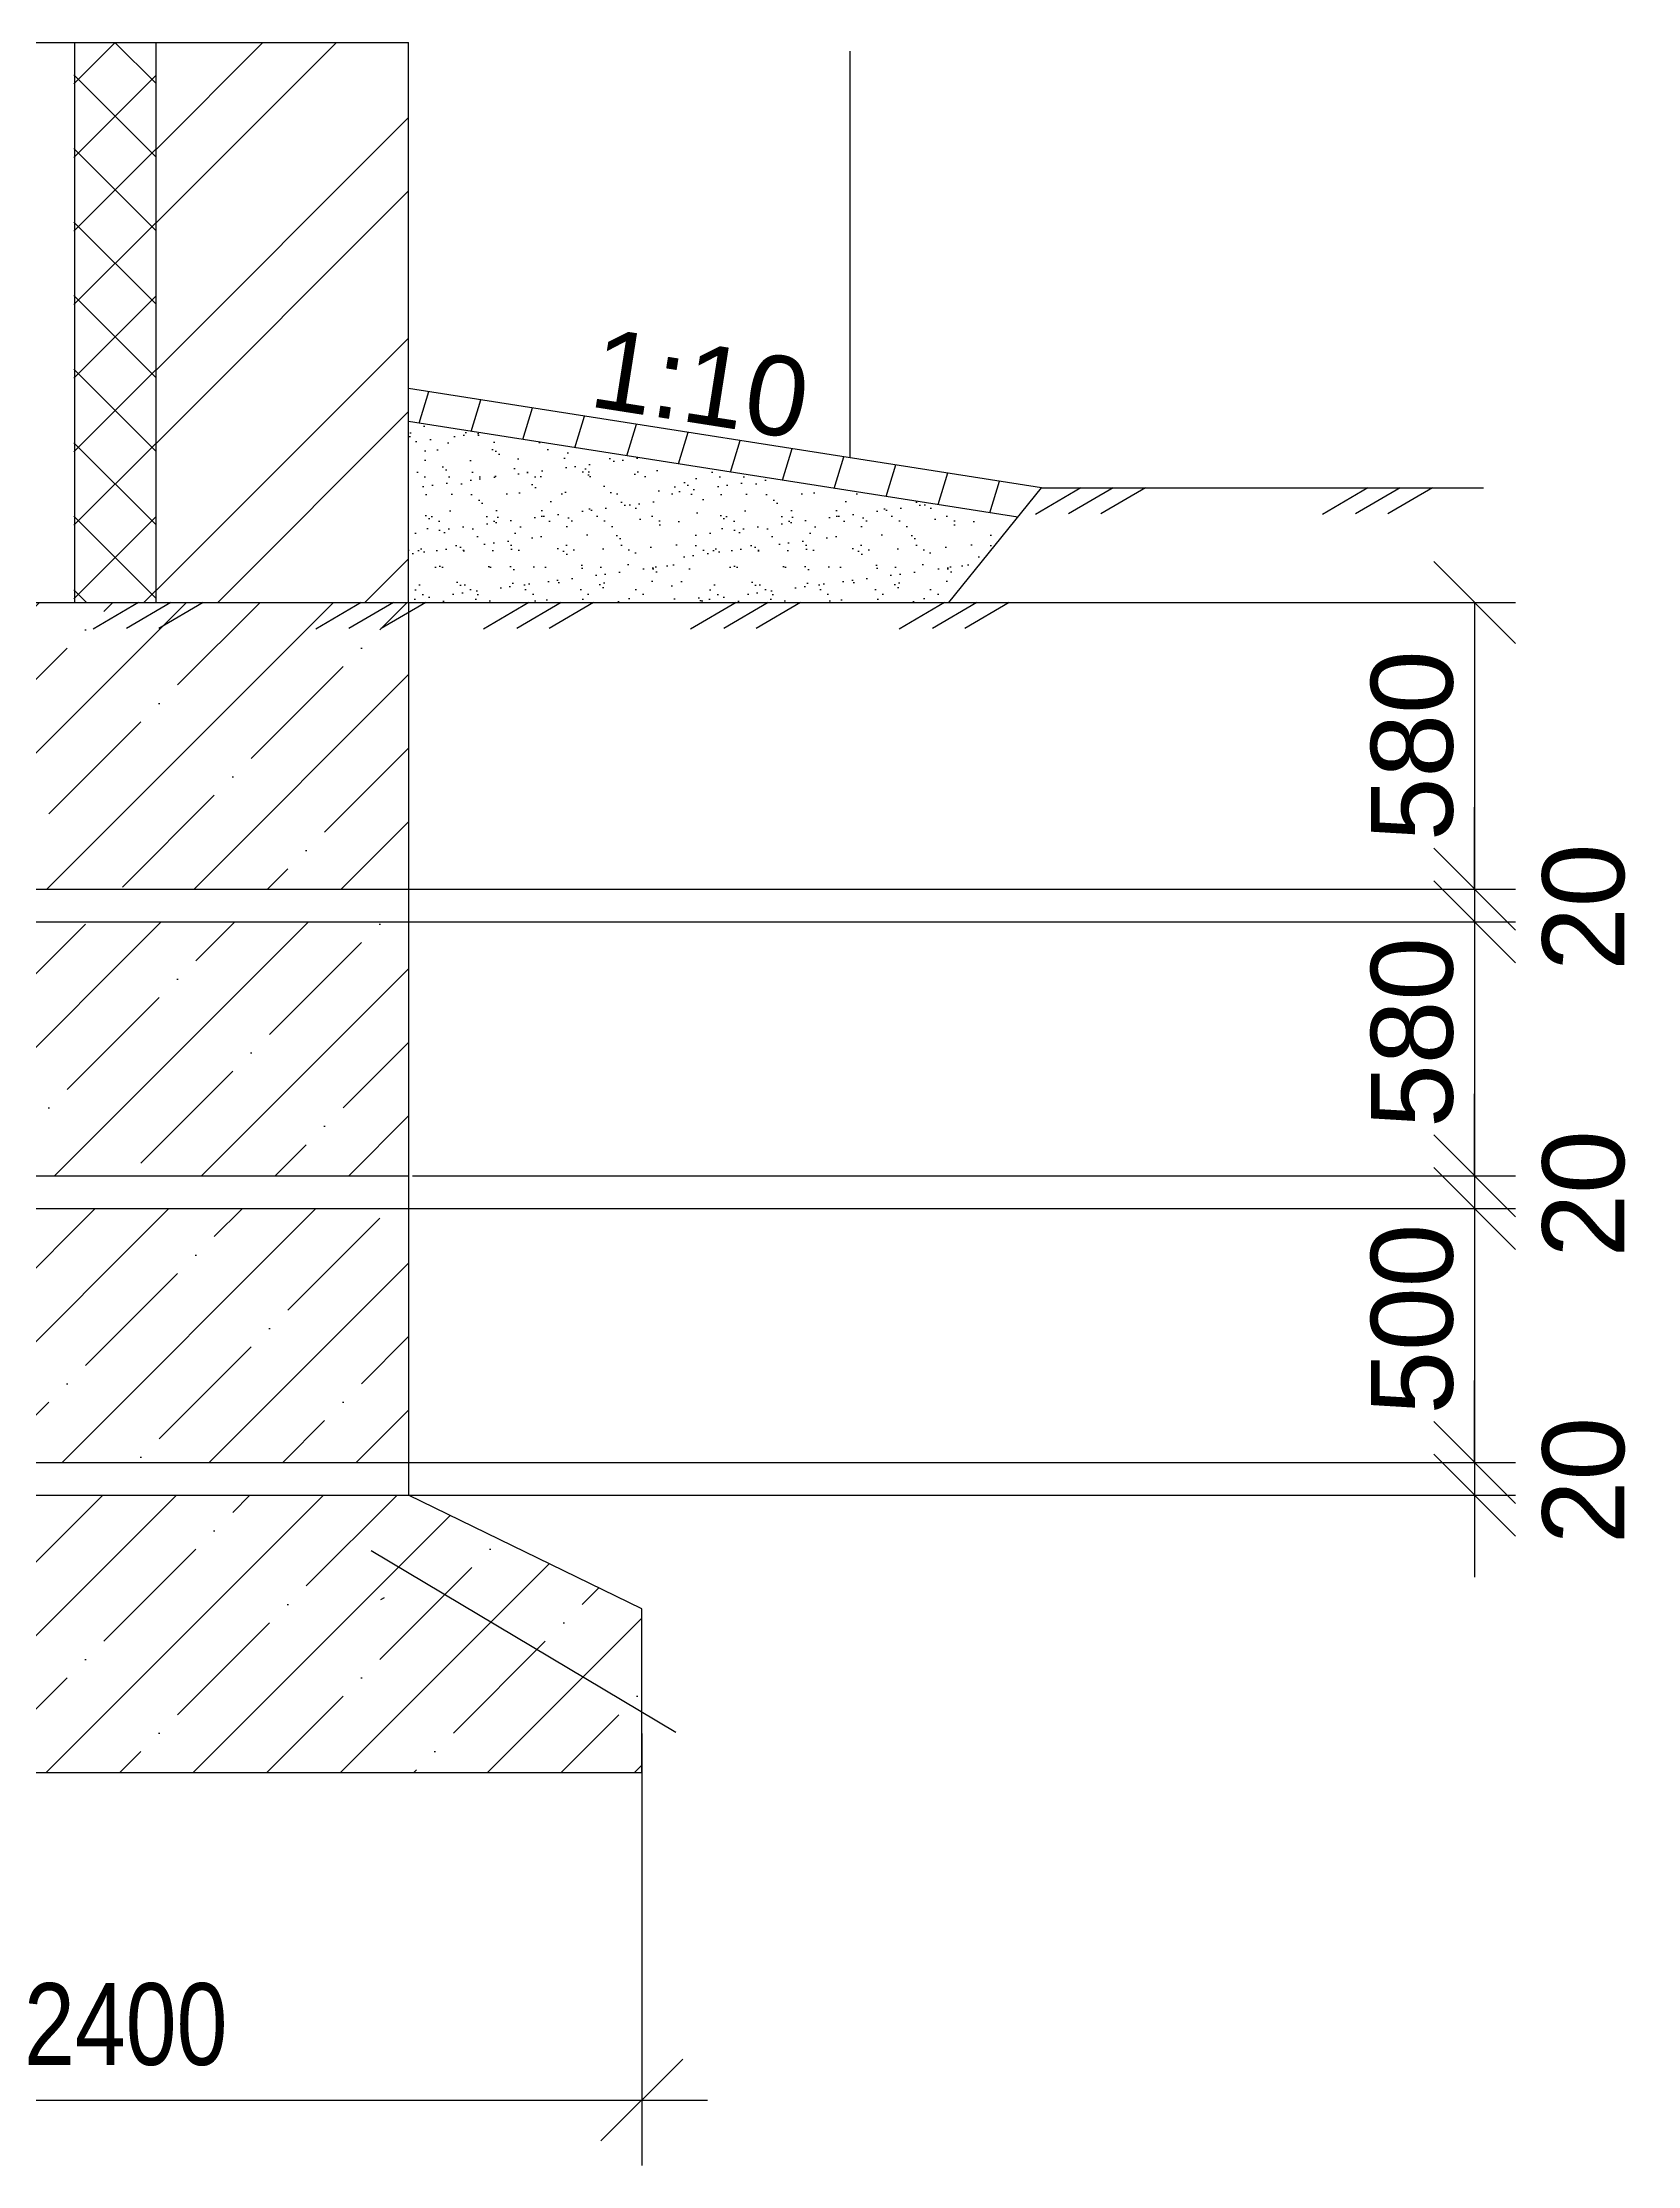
# Model space of a CAD drawing. Header units: millimetres. Extents: x -229914 to 856942, y -268655 to 87212.
# Drawn here: x 404413 to 409284, y -149037 to -142554 of the extents above; entities that cross this region are included whole.
import ezdxf

# ---------------------------------------------------------------- set-up
doc = ezdxf.new("R2010")
doc.units = ezdxf.units.MM
doc.styles.add('_ТЕКСТОВЫЙ', font='arial.ttf', dxfattribs={"width": 0.8})
doc.styles.get("Standard").update_dxf_attribs({"font": 'arial.ttf'})
doc.styles.add('Аннотативный', font='arial.ttf')
doc.dimstyles.new('_GOST(Annotative)', dxfattribs={"dimscale": 100, "dimtxt": 2.5, "dimasz": 2.5, "dimexe": 2, "dimexo": 2, "dimgap": 0.8, "dimtad": 1, "dimtxsty": '_ТЕКСТОВЫЙ', "dimblk": 'OBLIQUE', "dimcen": 2.5, "dimdle": 2, "dimaunit": 1, "dimadec": 0, "dimazin": 0, "dimtfac": 1, "dimtmove": 1, "dimatfit": 3, "dimldrblk": 'DOT', "dimfxl": 1, "dimarcsym": 2})
doc.dimstyles.new('Копия Аннотативный', dxfattribs={"dimscale": 0, "dimtxt": 2.5, "dimasz": 2.5, "dimexe": 1.25, "dimexo": 0.625, "dimtad": 1, "dimtxsty": 'Аннотативный', "dimblk": 'OBLIQUE', "dimcen": 2.5, "dimadec": 0, "dimazin": 0, "dimtfac": 1, "dimtmove": 0, "dimatfit": 3, "dimldrblk": 'OBLIQUE', "dimfxl": 1, "dimarcsym": 0})

# ---------------------------------------------------------------- blocks, each defined once
blk = doc.blocks.new('_Oblique')
at = {"color": 0, "linetype": 'ByBlock', "lineweight": -2}
blk.add_line((-0.5, -0.5), (0.5, 0.5), dxfattribs=at)
blk = doc.blocks.new('*D1044')
at = {"color": 0, "lineweight": -2, "transparency": 16777216}
for p, q in [((405645.5, -144264), (408911.2, -144264)), ((408786.2, -144264), (408786.2, -145139.4)), ((405645.5, -145139.4), (408911.2, -145139.4))]:
    blk.add_line(p, q, dxfattribs=at)
at = {"layer": 'Defpoints', "color": 0, "transparency": 16777216}
for p in [(405583, -144264), (405583, -145139.4), (408786.2, -145139.4)]:
    blk.add_point(p, dxfattribs=at)
at = {"color": 0, "lineweight": -2, "transparency": 16777216, "xscale": 250, "yscale": 250, "zscale": 250}
for p, rotation in [((408786.2, -144264), 90), ((408786.2, -145139.4), 270)]:
    blk.add_blockref('_Oblique', p, dxfattribs=dict(at, rotation=rotation))
at = {"color": 0, "lineweight": 25, "transparency": 16777216, "insert": (408596.1, -144701.7), "char_height": 250, "attachment_point": 5, "rotation": 90, "style": 'Аннотативный'}
blk.add_mtext('580', dxfattribs=at)
blk = doc.blocks.new('*D1045')
at = {"color": 0, "lineweight": -2, "transparency": 16777216}
for p, q in [((408786.2, -145139.4), (408786.2, -144889.4)), ((405613.5, -145139.4), (408911.2, -145139.4)), ((408786.2, -145139.4), (408786.2, -145239.4)), ((405477.9, -145239.4), (408911.2, -145239.4)), ((408786.2, -145239.4), (408786.2, -145489.4))]:
    blk.add_line(p, q, dxfattribs=at)
at = {"layer": 'Defpoints', "color": 0, "transparency": 16777216}
for p in [(405551, -145139.4), (405415.4, -145239.4), (408786.2, -145239.4)]:
    blk.add_point(p, dxfattribs=at)
at = {"color": 0, "lineweight": -2, "transparency": 16777216, "xscale": 250, "yscale": 250, "zscale": 250}
for p, rotation in [((408786.2, -145139.4), 270), ((408786.2, -145239.4), 90)]:
    blk.add_blockref('_Oblique', p, dxfattribs=dict(at, rotation=rotation))
at = {"color": 0, "lineweight": 25, "transparency": 16777216, "insert": (409119.6, -145194.6), "char_height": 250, "attachment_point": 5, "rotation": 90, "style": 'Аннотативный'}
blk.add_mtext('20', dxfattribs=at)
blk = doc.blocks.new('*D1046')
at = {"color": 0, "lineweight": -2, "transparency": 16777216}
for p, q in [((405487.3, -145139.4), (408911.2, -145139.4)), ((408786.2, -145139.4), (408786.2, -146014.8)), ((405542.7, -146014.8), (408911.2, -146014.8))]:
    blk.add_line(p, q, dxfattribs=at)
at = {"layer": 'Defpoints', "color": 0, "transparency": 16777216}
for p in [(405424.8, -145139.4), (405480.2, -146014.8), (408786.2, -146014.8)]:
    blk.add_point(p, dxfattribs=at)
at = {"color": 0, "lineweight": -2, "transparency": 16777216, "xscale": 250, "yscale": 250, "zscale": 250}
for p, rotation in [((408786.2, -145139.4), 90), ((408786.2, -146014.8), 270)]:
    blk.add_blockref('_Oblique', p, dxfattribs=dict(at, rotation=rotation))
at = {"color": 0, "lineweight": 25, "transparency": 16777216, "insert": (408596.1, -145577.1), "char_height": 250, "attachment_point": 5, "rotation": 90, "style": 'Аннотативный'}
blk.add_mtext('580', dxfattribs=at)
blk = doc.blocks.new('*D1047')
at = {"color": 0, "lineweight": -2, "transparency": 16777216}
for p, q in [((408786.2, -146014.8), (408786.2, -145764.8)), ((405613.5, -146014.8), (408911.2, -146014.8)), ((408786.2, -146014.8), (408786.2, -146114.8)), ((405506.3, -146114.8), (408911.2, -146114.8)), ((408786.2, -146114.8), (408786.2, -146364.8))]:
    blk.add_line(p, q, dxfattribs=at)
at = {"layer": 'Defpoints', "color": 0, "transparency": 16777216}
for p in [(405551, -146014.8), (405443.8, -146114.8), (408786.2, -146114.8)]:
    blk.add_point(p, dxfattribs=at)
at = {"color": 0, "lineweight": -2, "transparency": 16777216, "xscale": 250, "yscale": 250, "zscale": 250}
for p, rotation in [((408786.2, -146014.8), 270), ((408786.2, -146114.8), 90)]:
    blk.add_blockref('_Oblique', p, dxfattribs=dict(at, rotation=rotation))
at = {"color": 0, "lineweight": 25, "transparency": 16777216, "insert": (409119.6, -146070), "char_height": 250, "attachment_point": 5, "rotation": 90, "style": 'Аннотативный'}
blk.add_mtext('20', dxfattribs=at)
blk = doc.blocks.new('*D1048')
at = {"color": 0, "lineweight": -2, "transparency": 16777216}
for p, q in [((405542.7, -146014.8), (408911.2, -146014.8)), ((408786.2, -146014.8), (408786.2, -146890.2)), ((405478.9, -146890.2), (408911.2, -146890.2))]:
    blk.add_line(p, q, dxfattribs=at)
at = {"layer": 'Defpoints', "color": 0, "transparency": 16777216}
for p in [(405480.2, -146014.8), (405416.4, -146890.2), (408786.2, -146890.2)]:
    blk.add_point(p, dxfattribs=at)
at = {"color": 0, "lineweight": -2, "transparency": 16777216, "xscale": 250, "yscale": 250, "zscale": 250}
for p, rotation in [((408786.2, -146014.8), 90), ((408786.2, -146890.2), 270)]:
    blk.add_blockref('_Oblique', p, dxfattribs=dict(at, rotation=rotation))
at = {"color": 0, "lineweight": 25, "transparency": 16777216, "insert": (408596.1, -146452.5), "char_height": 250, "attachment_point": 5, "rotation": 90, "style": 'Аннотативный'}
blk.add_mtext('500', dxfattribs=at)
blk = doc.blocks.new('*D1049')
at = {"color": 0, "lineweight": -2, "transparency": 16777216}
for p, q in [((408786.2, -146890.2), (408786.2, -146640.2)), ((405613.5, -146890.2), (408911.2, -146890.2)), ((408786.2, -146890.2), (408786.2, -146990.2)), ((405482.4, -146990.2), (408911.2, -146990.2)), ((408786.2, -146990.2), (408786.2, -147240.2))]:
    blk.add_line(p, q, dxfattribs=at)
at = {"layer": 'Defpoints', "color": 0, "transparency": 16777216}
for p in [(405551, -146890.2), (405419.9, -146990.2), (408786.2, -146990.2)]:
    blk.add_point(p, dxfattribs=at)
at = {"color": 0, "lineweight": -2, "transparency": 16777216, "xscale": 250, "yscale": 250, "zscale": 250}
for p, rotation in [((408786.2, -146890.2), 270), ((408786.2, -146990.2), 90)]:
    blk.add_blockref('_Oblique', p, dxfattribs=dict(at, rotation=rotation))
at = {"color": 0, "lineweight": 25, "transparency": 16777216, "insert": (409119.6, -146945.4), "char_height": 250, "attachment_point": 5, "rotation": 90, "style": 'Аннотативный'}
blk.add_mtext('20', dxfattribs=at)
blk = doc.blocks.new('*D1050')
at = {"color": 0, "lineweight": -2, "transparency": 16777216}
for p, q in [((406243.1, -147717.5), (406243.1, -149037.1)), ((402021.4, -147787), (402021.4, -149037.1)), ((401821.4, -148837.1), (406443.1, -148837.1))]:
    blk.add_line(p, q, dxfattribs=at)
at = {"layer": 'Defpoints', "color": 0, "transparency": 16777216}
for p in [(406243.1, -147517.5), (402021.4, -147587), (406243.1, -148837.1)]:
    blk.add_point(p, dxfattribs=at)
at = {"color": 0, "lineweight": -2, "transparency": 16777216, "xscale": 250, "yscale": 250, "zscale": 250, "rotation": 180}
blk.add_blockref('_Oblique', (402021.4, -148837.1), dxfattribs=at)
at = {"color": 0, "lineweight": -2, "transparency": 16777216, "xscale": 250, "yscale": 250, "zscale": 250}
blk.add_blockref('_Oblique', (406243.1, -148837.1), dxfattribs=at)
at = {"color": 0, "transparency": 16777216, "insert": (404666.9, -148606.9), "char_height": 250, "attachment_point": 5, "style": '_ТЕКСТОВЫЙ'}
blk.add_mtext('2400', dxfattribs=at)
blk = doc.blocks.new('_Dot')
at = {"color": 0, "linetype": 'ByBlock', "lineweight": -2}
blk.add_line((-0.5, 0), (-1, 0), dxfattribs=at)
at = {"color": 0, "linetype": 'ByBlock', "lineweight": 25, "const_width": 0.5}
blk.add_lwpolyline([(-0.25, 0, 1), (0.25, 0, 1)], format="xyb", close=True, dxfattribs=at)

msp = doc.modelspace()

# ---------------------------------------------------------------- hatches: boundary and pattern name
at = {"lineweight": 25}
h = msp.add_hatch(dxfattribs=at)
h.set_pattern_fill('ANSI37', color=256, scale=50.022017)
h.set_pattern_definition([(45, (266502.13, -159624.86), (-112.30263, 112.30263), []), (135, (266502.13, -159624.86), (-112.30263, -112.30263), [])])
h.paths.add_polyline_path([(404508.30951, -144264.02009), (404758.41968, -144264.02009), (404758.41968, -142554.12532), (404508.30951, -142554.12532)])
h = msp.add_hatch()
h.set_pattern_fill('ANSI32', color=256, scale=50.022)
h.set_pattern_definition([(45, (-55716.1, 15206.7), (-336.9078, 336.9078), []), (45, (-55491.5, 15206.7), (-336.9078, 336.9078), [])])
h.paths.add_polyline_path([(404758.41968, -144264.02009), (405530.77779, -144264.02009), (405530.77779, -142554.12532), (404758.41968, -142554.12532)])
h = msp.add_hatch(dxfattribs=at)
h.set_pattern_fill('ANSI31', color=256, scale=50.022034, angle=28.086821063)
h.set_pattern_definition([(73.0868, (407000.04, -155914.95), (-151.9505, 46.2043), [])])
h.paths.add_polyline_path([(405530.77779, -143610.58899), (405530.77779, -143711.85502), (407391.01208, -144003.48876), (407463.73242, -143913.62329)])
h = msp.add_hatch(dxfattribs=at)
h.set_pattern_fill('GEOSP', color=256, scale=1968.104172, style=0, pattern_type=2)
h.set_pattern_definition([(0, (389432.7, -154856.3), (0, 900.397), [0, -900.397]), (0, (389385.7, -154813.25), (0, 900.397), [0, -900.397]), (0, (389375.8, -154804.1), (0, 900.397), [0, -900.397]), (0, (389322, -154754.9), (0, 900.397), [0, -900.397]), (0, (389275, -154711.8), (0, 900.397), [0, -900.397]), (0, (389265.05, -154702.7), (0, 900.397), [0, -900.397]), (0, (389648.9, -154858.2), (0, 900.397), [0, -900.397]), (0, (389595.1, -154808.9), (0, 900.397), [0, -900.397]), (0, (389548.1, -154765.8), (0, 900.397), [0, -900.397]), (0, (389538.2, -154756.7), (0, 900.397), [0, -900.397]), (0, (389484.4, -154707.4), (0, 900.397), [0, -900.397]), (0, (389437.4, -154664.4), (0, 900.397), [0, -900.397]), (0, (389427.5, -154655.25), (0, 900.397), [0, -900.397]), (0, (389373.7, -154606), (0, 900.397), [0, -900.397]), (0, (389326.7, -154562.9), (0, 900.397), [0, -900.397]), (0, (389316.7, -154553.8), (0, 900.397), [0, -900.397]), (0, (389263, -154504.5), (0, 900.397), [0, -900.397]), (0, (389868.3, -154862.95), (0, 900.397), [0, -900.397]), (0, (389821.3, -154819.9), (0, 900.397), [0, -900.397]), (0, (389811.3, -154810.8), (0, 900.397), [0, -900.397]), (0, (389757.5, -154761.5), (0, 900.397), [0, -900.397]), (0, (389710.5, -154718.4), (0, 900.397), [0, -900.397]), (0, (389700.6, -154709.3), (0, 900.397), [0, -900.397]), (0, (389646.8, -154660), (0, 900.397), [0, -900.397]), (0, (389599.8, -154617), (0, 900.397), [0, -900.397]), (0, (389589.9, -154607.8), (0, 900.397), [0, -900.397]), (0, (389536.1, -154558.6), (0, 900.397), [0, -900.397]), (0, (389489.1, -154515.5), (0, 900.397), [0, -900.397]), (0, (389479.1, -154506.4), (0, 900.397), [0, -900.397]), (0, (389425.4, -154457.1), (0, 900.397), [0, -900.397]), (0, (389378.4, -154414), (0, 900.397), [0, -900.397]), (0, (389368.4, -154404.9), (0, 900.397), [0, -900.397]), (0, (389314.6, -154355.6), (0, 900.397), [0, -900.397]), (0, (389267.6, -154312.6), (0, 900.397), [0, -900.397]), (0, (389257.7, -154303.4), (0, 900.397), [0, -900.397]), (0, (390126.6, -154118.6), (0, 900.397), [0, -900.397]), (0, (390079.6, -154075.5), (0, 900.397), [0, -900.397]), (0, (390069.7, -154066.4), (0, 900.397), [0, -900.397]), (0, (390015.9, -154017.1), (0, 900.397), [0, -900.397]), (0, (389968.9, -153974), (0, 900.397), [0, -900.397]), (0, (389958.95, -153964.9), (0, 900.397), [0, -900.397]), (0, (390138.7, -154325.8), (0, 900.397), [0, -900.397]), (0, (390128.7, -154316.7), (0, 900.397), [0, -900.397]), (0, (390075, -154267.4), (0, 900.397), [0, -900.397]), (0, (390028, -154224.4), (0, 900.397), [0, -900.397]), (0, (390018, -154215.2), (0, 900.397), [0, -900.397]), (0, (389964.2, -154166), (0, 900.397), [0, -900.397]), (0, (389917.2, -154122.9), (0, 900.397), [0, -900.397]), (0, (389907.3, -154113.8), (0, 900.397), [0, -900.397]), (0, (389853.5, -154064.5), (0, 900.397), [0, -900.397]), (0, (389806.5, -154021.4), (0, 900.397), [0, -900.397]), (0, (389796.55, -154012.3), (0, 900.397), [0, -900.397]), (0, (390134, -154517.8), (0, 900.397), [0, -900.397]), (0, (390087, -154474.7), (0, 900.397), [0, -900.397]), (0, (390077.1, -154465.6), (0, 900.397), [0, -900.397]), (0, (390023.3, -154416.3), (0, 900.397), [0, -900.397]), (0, (389976.3, -154373.25), (0, 900.397), [0, -900.397]), (0, (389966.3, -154364.1), (0, 900.397), [0, -900.397]), (0, (389912.6, -154314.85), (0, 900.397), [0, -900.397]), (0, (389865.6, -154271.8), (0, 900.397), [0, -900.397]), (0, (389855.6, -154262.7), (0, 900.397), [0, -900.397]), (0, (389801.8, -154213.4), (0, 900.397), [0, -900.397]), (0, (389754.8, -154170.3), (0, 900.397), [0, -900.397]), (0, (389744.9, -154161.2), (0, 900.397), [0, -900.397]), (0, (389691.1, -154111.9), (0, 900.397), [0, -900.397]), (0, (389644.1, -154068.85), (0, 900.397), [0, -900.397]), (0, (389634.15, -154059.7), (0, 900.397), [0, -900.397]), (0, (389580.4, -154010.5), (0, 900.397), [0, -900.397]), (0, (389533.4, -153967.4), (0, 900.397), [0, -900.397]), (0, (390136.1, -154715.9), (0, 900.397), [0, -900.397]), (0, (390082.35, -154666.7), (0, 900.397), [0, -900.397]), (0, (390035.35, -154623.6), (0, 900.397), [0, -900.397]), (0, (390025.4, -154614.5), (0, 900.397), [0, -900.397]), (0, (389971.6, -154565.2), (0, 900.397), [0, -900.397]), (0, (389924.6, -154522.1), (0, 900.397), [0, -900.397]), (0, (389914.7, -154513), (0, 900.397), [0, -900.397]), (0, (389860.9, -154463.7), (0, 900.397), [0, -900.397]), (0, (389813.9, -154420.7), (0, 900.397), [0, -900.397]), (0, (389803.9, -154411.5), (0, 900.397), [0, -900.397]), (0, (389750.2, -154362.3), (0, 900.397), [0, -900.397]), (0, (389703.2, -154319.2), (0, 900.397), [0, -900.397]), (0, (389693.2, -154310.1), (0, 900.397), [0, -900.397]), (0, (389639.4, -154260.8), (0, 900.397), [0, -900.397]), (0, (389592.4, -154217.7), (0, 900.397), [0, -900.397]), (0, (389582.5, -154208.6), (0, 900.397), [0, -900.397]), (0, (389528.7, -154159.3), (0, 900.397), [0, -900.397]), (0, (389481.7, -154116.3), (0, 900.397), [0, -900.397]), (0, (389471.75, -154107.1), (0, 900.397), [0, -900.397]), (0, (389418, -154057.9), (0, 900.397), [0, -900.397]), (0, (389371, -154014.8), (0, 900.397), [0, -900.397]), (0, (389361, -154005.7), (0, 900.397), [0, -900.397]), (0, (390030.7, -154815.5), (0, 900.397), [0, -900.397]), (0, (389983.7, -154772.5), (0, 900.397), [0, -900.397]), (0, (389973.7, -154763.35), (0, 900.397), [0, -900.397]), (0, (389919.95, -154714.1), (0, 900.397), [0, -900.397]), (0, (389872.95, -154671), (0, 900.397), [0, -900.397]), (0, (389863, -154661.9), (0, 900.397), [0, -900.397]), (0, (389809.2, -154612.6), (0, 900.397), [0, -900.397]), (0, (389762.2, -154569.5), (0, 900.397), [0, -900.397]), (0, (389752.3, -154560.4), (0, 900.397), [0, -900.397]), (0, (389698.5, -154511.15), (0, 900.397), [0, -900.397]), (0, (389651.5, -154468.1), (0, 900.397), [0, -900.397]), (0, (389641.5, -154458.95), (0, 900.397), [0, -900.397]), (0, (389587.8, -154409.7), (0, 900.397), [0, -900.397]), (0, (389540.8, -154366.6), (0, 900.397), [0, -900.397]), (0, (389530.8, -154357.5), (0, 900.397), [0, -900.397]), (0, (389477, -154308.2), (0, 900.397), [0, -900.397]), (0, (389430, -154265.15), (0, 900.397), [0, -900.397]), (0, (389420.1, -154256), (0, 900.397), [0, -900.397]), (0, (389366.3, -154206.75), (0, 900.397), [0, -900.397]), (0, (389319.3, -154163.7), (0, 900.397), [0, -900.397]), (0, (389309.3, -154154.6), (0, 900.397), [0, -900.397]), (0, (389255.6, -154105.3), (0, 900.397), [0, -900.397]), (0, (389248.3, -154821.9), (0, 900.397), [0, -900.397]), (0, (389416.5, -154821.55), (0, 900.397), [0, -900.397]), (0, (389393.8, -154807), (0, 900.397), [0, -900.397]), (0, (389286.7, -154738.8), (0, 900.397), [0, -900.397]), (0, (389584.8, -154821.25), (0, 900.397), [0, -900.397]), (0, (389562, -154806.7), (0, 900.397), [0, -900.397]), (0, (389454.9, -154738.5), (0, 900.397), [0, -900.397]), (0, (389372.9, -154686.3), (0, 900.397), [0, -900.397]), (0, (389350.1, -154671.8), (0, 900.397), [0, -900.397]), (0, (389243.05, -154603.5), (0, 900.397), [0, -900.397]), (0, (389753, -154820.9), (0, 900.397), [0, -900.397]), (0, (389730.2, -154806.4), (0, 900.397), [0, -900.397]), (0, (389623.2, -154738.2), (0, 900.397), [0, -900.397]), (0, (389541.1, -154686), (0, 900.397), [0, -900.397]), (0, (389518.4, -154671.45), (0, 900.397), [0, -900.397]), (0, (389411.3, -154603.2), (0, 900.397), [0, -900.397]), (0, (389329.3, -154551), (0, 900.397), [0, -900.397]), (0, (389306.5, -154536.5), (0, 900.397), [0, -900.397]), (0, (389921.25, -154820.6), (0, 900.397), [0, -900.397]), (0, (389898.5, -154806.1), (0, 900.397), [0, -900.397]), (0, (389791.4, -154737.9), (0, 900.397), [0, -900.397]), (0, (389709.4, -154685.7), (0, 900.397), [0, -900.397]), (0, (389686.6, -154671.15), (0, 900.397), [0, -900.397]), (0, (389579.5, -154602.9), (0, 900.397), [0, -900.397]), (0, (389497.5, -154550.7), (0, 900.397), [0, -900.397]), (0, (389474.7, -154536.2), (0, 900.397), [0, -900.397]), (0, (389367.7, -154468), (0, 900.397), [0, -900.397]), (0, (389285.6, -154415.7), (0, 900.397), [0, -900.397]), (0, (389262.9, -154401.2), (0, 900.397), [0, -900.397]), (0, (390089.5, -154820.3), (0, 900.397), [0, -900.397]), (0, (390066.7, -154805.8), (0, 900.397), [0, -900.397]), (0, (389959.6, -154737.6), (0, 900.397), [0, -900.397]), (0, (389877.6, -154685.35), (0, 900.397), [0, -900.397]), (0, (389854.8, -154670.8), (0, 900.397), [0, -900.397]), (0, (389747.8, -154602.6), (0, 900.397), [0, -900.397]), (0, (389665.75, -154550.4), (0, 900.397), [0, -900.397]), (0, (389643, -154535.9), (0, 900.397), [0, -900.397]), (0, (389535.9, -154467.65), (0, 900.397), [0, -900.397]), (0, (389453.9, -154415.4), (0, 900.397), [0, -900.397]), (0, (389431.1, -154400.9), (0, 900.397), [0, -900.397]), (0, (389324, -154332.7), (0, 900.397), [0, -900.397]), (0, (390141.4, -153993.5), (0, 900.397), [0, -900.397]), (0, (390077.95, -154060.6), (0, 900.397), [0, -900.397]), (0, (389995.9, -154008.3), (0, 900.397), [0, -900.397]), (0, (389973.2, -153993.8), (0, 900.397), [0, -900.397]), (0, (390121.6, -154195.9), (0, 900.397), [0, -900.397]), (0, (390039.6, -154143.6), (0, 900.397), [0, -900.397]), (0, (390016.8, -154129.1), (0, 900.397), [0, -900.397]), (0, (389909.7, -154060.9), (0, 900.397), [0, -900.397]), (0, (389827.7, -154008.6), (0, 900.397), [0, -900.397]), (0, (389804.9, -153994.1), (0, 900.397), [0, -900.397]), (0, (390083.2, -154278.9), (0, 900.397), [0, -900.397]), (0, (390060.4, -154264.4), (0, 900.397), [0, -900.397]), (0, (389953.35, -154196.2), (0, 900.397), [0, -900.397]), (0, (389871.3, -154143.9), (0, 900.397), [0, -900.397]), (0, (389848.55, -154129.4), (0, 900.397), [0, -900.397]), (0, (389741.5, -154061.2), (0, 900.397), [0, -900.397]), (0, (389659.5, -154008.95), (0, 900.397), [0, -900.397]), (0, (389636.7, -153994.4), (0, 900.397), [0, -900.397]), (0, (390126.8, -154414.2), (0, 900.397), [0, -900.397]), (0, (390104.05, -154399.7), (0, 900.397), [0, -900.397]), (0, (389997, -154331.45), (0, 900.397), [0, -900.397]), (0, (389915, -154279.2), (0, 900.397), [0, -900.397]), (0, (389892.2, -154264.7), (0, 900.397), [0, -900.397]), (0, (389785.1, -154196.5), (0, 900.397), [0, -900.397]), (0, (389703.1, -154144.2), (0, 900.397), [0, -900.397]), (0, (389680.3, -154129.7), (0, 900.397), [0, -900.397]), (0, (389573.2, -154061.5), (0, 900.397), [0, -900.397]), (0, (389491.2, -154009.25), (0, 900.397), [0, -900.397]), (0, (389468.4, -153994.7), (0, 900.397), [0, -900.397]), (0, (390040.6, -154466.7), (0, 900.397), [0, -900.397]), (0, (389958.6, -154414.5), (0, 900.397), [0, -900.397]), (0, (389935.8, -154400), (0, 900.397), [0, -900.397]), (0, (389828.7, -154331.8), (0, 900.397), [0, -900.397]), (0, (389746.7, -154279.5), (0, 900.397), [0, -900.397]), (0, (389723.9, -154265), (0, 900.397), [0, -900.397]), (0, (389616.9, -154196.8), (0, 900.397), [0, -900.397]), (0, (389534.9, -154144.5), (0, 900.397), [0, -900.397]), (0, (389512.1, -154130), (0, 900.397), [0, -900.397]), (0, (389405, -154061.8), (0, 900.397), [0, -900.397]), (0, (389323, -154009.6), (0, 900.397), [0, -900.397]), (0, (389300.2, -153995.05), (0, 900.397), [0, -900.397]), (0, (390084.2, -154602), (0, 900.397), [0, -900.397]), (0, (390002.2, -154549.8), (0, 900.397), [0, -900.397]), (0, (389979.4, -154535.25), (0, 900.397), [0, -900.397]), (0, (389872.4, -154467), (0, 900.397), [0, -900.397]), (0, (389790.4, -154414.8), (0, 900.397), [0, -900.397]), (0, (389767.6, -154400.3), (0, 900.397), [0, -900.397]), (0, (389660.5, -154332.1), (0, 900.397), [0, -900.397]), (0, (389578.5, -154279.8), (0, 900.397), [0, -900.397]), (0, (389555.7, -154265.3), (0, 900.397), [0, -900.397]), (0, (389448.6, -154197.1), (0, 900.397), [0, -900.397]), (0, (389366.6, -154144.8), (0, 900.397), [0, -900.397]), (0, (389343.8, -154130.3), (0, 900.397), [0, -900.397]), (0, (390127.9, -154737.3), (0, 900.397), [0, -900.397]), (0, (390045.9, -154685.05), (0, 900.397), [0, -900.397]), (0, (390023.1, -154670.5), (0, 900.397), [0, -900.397]), (0, (389916, -154602.3), (0, 900.397), [0, -900.397]), (0, (389834, -154550.1), (0, 900.397), [0, -900.397]), (0, (389811.2, -154535.6), (0, 900.397), [0, -900.397]), (0, (389704.1, -154467.35), (0, 900.397), [0, -900.397]), (0, (389622.1, -154415.1), (0, 900.397), [0, -900.397]), (0, (389599.3, -154400.6), (0, 900.397), [0, -900.397]), (0, (389492.3, -154332.4), (0, 900.397), [0, -900.397]), (0, (389410.25, -154280.1), (0, 900.397), [0, -900.397]), (0, (389387.5, -154265.6), (0, 900.397), [0, -900.397]), (0, (389280.4, -154197.4), (0, 900.397), [0, -900.397]), (0, (390071.1, -154762.25), (0, 900.397), [0, -900.397]), (0, (390027.2, -154768), (0, 900.397), [0, -900.397]), (0, (389999.1, -154771.7), (0, 900.397), [0, -900.397]), (0, (389925.7, -154781.4), (0, 900.397), [0, -900.397]), (0, (389881.8, -154787.2), (0, 900.397), [0, -900.397]), (0, (389853.7, -154790.9), (0, 900.397), [0, -900.397]), (0, (389780.3, -154800.5), (0, 900.397), [0, -900.397]), (0, (389736.4, -154806.3), (0, 900.397), [0, -900.397]), (0, (389708.25, -154810), (0, 900.397), [0, -900.397]), (0, (389634.9, -154819.7), (0, 900.397), [0, -900.397]), (0, (389590.95, -154825.5), (0, 900.397), [0, -900.397]), (0, (389562.8, -154829.2), (0, 900.397), [0, -900.397]), (0, (389489.45, -154838.8), (0, 900.397), [0, -900.397]), (0, (389445.5, -154844.6), (0, 900.397), [0, -900.397]), (0, (389417.4, -154848.3), (0, 900.397), [0, -900.397]), (0, (389344, -154858), (0, 900.397), [0, -900.397]), (0, (389300.1, -154863.8), (0, 900.397), [0, -900.397]), (0, (390122.8, -154615.6), (0, 900.397), [0, -900.397]), (0, (390094.7, -154619.3), (0, 900.397), [0, -900.397]), (0, (390021.3, -154628.9), (0, 900.397), [0, -900.397]), (0, (389977.4, -154634.7), (0, 900.397), [0, -900.397]), (0, (389949.3, -154638.4), (0, 900.397), [0, -900.397]), (0, (389875.9, -154648.1), (0, 900.397), [0, -900.397]), (0, (389832, -154653.9), (0, 900.397), [0, -900.397]), (0, (389803.9, -154657.6), (0, 900.397), [0, -900.397]), (0, (389730.5, -154667.2), (0, 900.397), [0, -900.397]), (0, (389686.6, -154673), (0, 900.397), [0, -900.397]), (0, (389658.4, -154676.7), (0, 900.397), [0, -900.397]), (0, (389585.1, -154686.4), (0, 900.397), [0, -900.397]), (0, (389541.1, -154692.15), (0, 900.397), [0, -900.397]), (0, (389513, -154695.85), (0, 900.397), [0, -900.397]), (0, (389439.6, -154705.5), (0, 900.397), [0, -900.397]), (0, (389395.7, -154711.3), (0, 900.397), [0, -900.397]), (0, (389367.6, -154715), (0, 900.397), [0, -900.397]), (0, (389294.2, -154724.7), (0, 900.397), [0, -900.397]), (0, (389250.3, -154730.4), (0, 900.397), [0, -900.397]), (0, (389728.35, -153968.1), (0, 900.397), [0, -900.397]), (0, (389700.2, -153971.8), (0, 900.397), [0, -900.397]), (0, (389626.85, -153981.5), (0, 900.397), [0, -900.397]), (0, (389582.9, -153987.3), (0, 900.397), [0, -900.397]), (0, (389554.8, -153991), (0, 900.397), [0, -900.397]), (0, (389481.4, -154000.6), (0, 900.397), [0, -900.397]), (0, (389437.5, -154006.4), (0, 900.397), [0, -900.397]), (0, (389409.4, -154010.1), (0, 900.397), [0, -900.397]), (0, (389336, -154019.8), (0, 900.397), [0, -900.397]), (0, (389292.1, -154025.6), (0, 900.397), [0, -900.397]), (0, (389264, -154029.3), (0, 900.397), [0, -900.397]), (0, (390112.9, -154057.4), (0, 900.397), [0, -900.397]), (0, (390069, -154063.15), (0, 900.397), [0, -900.397]), (0, (390040.9, -154066.9), (0, 900.397), [0, -900.397]), (0, (389967.5, -154076.5), (0, 900.397), [0, -900.397]), (0, (389923.6, -154082.3), (0, 900.397), [0, -900.397]), (0, (389895.5, -154086), (0, 900.397), [0, -900.397]), (0, (389822.1, -154095.7), (0, 900.397), [0, -900.397]), (0, (389778.2, -154101.4), (0, 900.397), [0, -900.397]), (0, (389750, -154105.15), (0, 900.397), [0, -900.397]), (0, (389676.7, -154114.8), (0, 900.397), [0, -900.397]), (0, (389632.7, -154120.6), (0, 900.397), [0, -900.397]), (0, (389604.6, -154124.3), (0, 900.397), [0, -900.397]), (0, (389531.2, -154133.95), (0, 900.397), [0, -900.397]), (0, (389487.3, -154139.7), (0, 900.397), [0, -900.397]), (0, (389459.2, -154143.4), (0, 900.397), [0, -900.397]), (0, (389385.8, -154153.1), (0, 900.397), [0, -900.397]), (0, (389341.9, -154158.9), (0, 900.397), [0, -900.397]), (0, (389313.8, -154162.6), (0, 900.397), [0, -900.397]), (0, (390118.8, -154196.5), (0, 900.397), [0, -900.397]), (0, (390090.7, -154200.2), (0, 900.397), [0, -900.397]), (0, (390017.3, -154209.8), (0, 900.397), [0, -900.397]), (0, (389973.4, -154215.6), (0, 900.397), [0, -900.397]), (0, (389945.3, -154219.3), (0, 900.397), [0, -900.397]), (0, (389871.9, -154229), (0, 900.397), [0, -900.397]), (0, (389828, -154234.8), (0, 900.397), [0, -900.397]), (0, (389799.85, -154238.5), (0, 900.397), [0, -900.397]), (0, (389726.5, -154248.1), (0, 900.397), [0, -900.397]), (0, (389682.55, -154253.9), (0, 900.397), [0, -900.397]), (0, (389654.4, -154257.6), (0, 900.397), [0, -900.397]), (0, (389581.05, -154267.3), (0, 900.397), [0, -900.397]), (0, (389537.1, -154273.05), (0, 900.397), [0, -900.397]), (0, (389509, -154276.75), (0, 900.397), [0, -900.397]), (0, (389435.6, -154286.4), (0, 900.397), [0, -900.397]), (0, (389391.7, -154292.2), (0, 900.397), [0, -900.397]), (0, (389363.6, -154295.9), (0, 900.397), [0, -900.397]), (0, (389290.2, -154305.6), (0, 900.397), [0, -900.397]), (0, (389246.3, -154311.3), (0, 900.397), [0, -900.397]), (0, (390140.5, -154333.5), (0, 900.397), [0, -900.397]), (0, (390067.1, -154343.15), (0, 900.397), [0, -900.397]), (0, (390023.2, -154348.9), (0, 900.397), [0, -900.397]), (0, (389995.1, -154352.6), (0, 900.397), [0, -900.397]), (0, (389921.7, -154362.3), (0, 900.397), [0, -900.397]), (0, (389877.8, -154368.1), (0, 900.397), [0, -900.397]), (0, (389849.7, -154371.8), (0, 900.397), [0, -900.397]), (0, (389776.3, -154381.4), (0, 900.397), [0, -900.397]), (0, (389732.4, -154387.2), (0, 900.397), [0, -900.397]), (0, (389704.2, -154390.9), (0, 900.397), [0, -900.397]), (0, (389630.9, -154400.6), (0, 900.397), [0, -900.397]), (0, (389586.9, -154406.4), (0, 900.397), [0, -900.397]), (0, (389558.8, -154410.1), (0, 900.397), [0, -900.397]), (0, (389485.4, -154419.7), (0, 900.397), [0, -900.397]), (0, (389441.5, -154425.5), (0, 900.397), [0, -900.397]), (0, (389413.4, -154429.2), (0, 900.397), [0, -900.397]), (0, (389340, -154438.9), (0, 900.397), [0, -900.397]), (0, (389296.1, -154444.7), (0, 900.397), [0, -900.397]), (0, (389268, -154448.4), (0, 900.397), [0, -900.397]), (0, (390116.9, -154476.5), (0, 900.397), [0, -900.397]), (0, (390073, -154482.25), (0, 900.397), [0, -900.397]), (0, (390044.9, -154486), (0, 900.397), [0, -900.397]), (0, (389971.5, -154495.6), (0, 900.397), [0, -900.397]), (0, (389927.6, -154501.4), (0, 900.397), [0, -900.397]), (0, (389899.5, -154505.1), (0, 900.397), [0, -900.397]), (0, (389826.1, -154514.8), (0, 900.397), [0, -900.397]), (0, (389782.2, -154520.5), (0, 900.397), [0, -900.397]), (0, (389754.05, -154524.2), (0, 900.397), [0, -900.397]), (0, (389680.7, -154533.9), (0, 900.397), [0, -900.397]), (0, (389636.75, -154539.7), (0, 900.397), [0, -900.397]), (0, (389608.6, -154543.4), (0, 900.397), [0, -900.397]), (0, (389535.25, -154553.05), (0, 900.397), [0, -900.397]), (0, (389491.3, -154558.8), (0, 900.397), [0, -900.397]), (0, (389463.2, -154562.5), (0, 900.397), [0, -900.397]), (0, (389389.8, -154572.2), (0, 900.397), [0, -900.397]), (0, (389345.9, -154578), (0, 900.397), [0, -900.397]), (0, (389317.8, -154581.7), (0, 900.397), [0, -900.397]), (0, (389244.4, -154591.3), (0, 900.397), [0, -900.397]), (0, (390090.2, -154832.6), (0, 900.397), [0, -900.397]), (0, (390086.8, -154728.5), (0, 900.397), [0, -900.397]), (0, (390017.2, -154781.9), (0, 900.397), [0, -900.397]), (0, (389944.3, -154837.85), (0, 900.397), [0, -900.397]), (0, (390083.4, -154624.4), (0, 900.397), [0, -900.397]), (0, (390013.8, -154677.85), (0, 900.397), [0, -900.397]), (0, (389940.9, -154733.8), (0, 900.397), [0, -900.397]), (0, (389875.75, -154783.75), (0, 900.397), [0, -900.397]), (0, (389806.1, -154837.2), (0, 900.397), [0, -900.397]), (0, (390080, -154520.3), (0, 900.397), [0, -900.397]), (0, (390010.4, -154573.8), (0, 900.397), [0, -900.397]), (0, (389937.5, -154629.7), (0, 900.397), [0, -900.397]), (0, (389872.35, -154679.65), (0, 900.397), [0, -900.397]), (0, (389802.7, -154733.1), (0, 900.397), [0, -900.397]), (0, (389729.8, -154789), (0, 900.397), [0, -900.397]), (0, (389664.7, -154839), (0, 900.397), [0, -900.397]), (0, (390141.75, -154366.2), (0, 900.397), [0, -900.397]), (0, (390076.6, -154416.2), (0, 900.397), [0, -900.397]), (0, (390007, -154469.7), (0, 900.397), [0, -900.397]), (0, (389934.1, -154525.6), (0, 900.397), [0, -900.397]), (0, (389868.95, -154575.6), (0, 900.397), [0, -900.397]), (0, (389799.3, -154629), (0, 900.397), [0, -900.397]), (0, (389726.4, -154684.9), (0, 900.397), [0, -900.397]), (0, (389661.3, -154734.9), (0, 900.397), [0, -900.397]), (0, (389591.6, -154788.3), (0, 900.397), [0, -900.397]), (0, (389518.8, -154844.25), (0, 900.397), [0, -900.397]), (0, (390138.35, -154262.1), (0, 900.397), [0, -900.397]), (0, (390073.2, -154312.1), (0, 900.397), [0, -900.397]), (0, (390003.55, -154365.6), (0, 900.397), [0, -900.397]), (0, (389930.7, -154421.5), (0, 900.397), [0, -900.397]), (0, (389865.5, -154471.5), (0, 900.397), [0, -900.397]), (0, (389795.9, -154524.9), (0, 900.397), [0, -900.397]), (0, (389723, -154580.8), (0, 900.397), [0, -900.397]), (0, (389657.9, -154630.8), (0, 900.397), [0, -900.397]), (0, (389588.2, -154684.25), (0, 900.397), [0, -900.397]), (0, (389515.4, -154740.2), (0, 900.397), [0, -900.397]), (0, (389450.2, -154790.15), (0, 900.397), [0, -900.397]), (0, (389380.6, -154843.6), (0, 900.397), [0, -900.397]), (0, (389353.4, -154010.8), (0, 900.397), [0, -900.397]), (0, (389280.5, -154066.7), (0, 900.397), [0, -900.397]), (0, (389491.6, -154011.5), (0, 900.397), [0, -900.397]), (0, (389426.4, -154061.5), (0, 900.397), [0, -900.397]), (0, (389356.8, -154114.9), (0, 900.397), [0, -900.397]), (0, (389283.9, -154170.8), (0, 900.397), [0, -900.397]), (0, (389637.5, -154006.2), (0, 900.397), [0, -900.397]), (0, (389567.8, -154059.7), (0, 900.397), [0, -900.397]), (0, (389495, -154115.6), (0, 900.397), [0, -900.397]), (0, (389429.8, -154165.6), (0, 900.397), [0, -900.397]), (0, (389360.2, -154219), (0, 900.397), [0, -900.397]), (0, (389287.3, -154274.9), (0, 900.397), [0, -900.397]), (0, (389778.9, -154004.4), (0, 900.397), [0, -900.397]), (0, (389706, -154060.3), (0, 900.397), [0, -900.397]), (0, (389640.9, -154110.3), (0, 900.397), [0, -900.397]), (0, (389571.2, -154163.8), (0, 900.397), [0, -900.397]), (0, (389498.4, -154219.7), (0, 900.397), [0, -900.397]), (0, (389433.2, -154269.7), (0, 900.397), [0, -900.397]), (0, (389363.6, -154323.1), (0, 900.397), [0, -900.397]), (0, (389290.7, -154379), (0, 900.397), [0, -900.397]), (0, (389917.1, -154005.1), (0, 900.397), [0, -900.397]), (0, (389851.9, -154055.1), (0, 900.397), [0, -900.397]), (0, (389782.3, -154108.5), (0, 900.397), [0, -900.397]), (0, (389709.4, -154164.4), (0, 900.397), [0, -900.397]), (0, (389644.3, -154214.4), (0, 900.397), [0, -900.397]), (0, (389574.6, -154267.9), (0, 900.397), [0, -900.397]), (0, (389501.8, -154323.8), (0, 900.397), [0, -900.397]), (0, (389436.6, -154373.8), (0, 900.397), [0, -900.397]), (0, (389367, -154427.2), (0, 900.397), [0, -900.397]), (0, (389294.1, -154483.1), (0, 900.397), [0, -900.397]), (0, (390063, -153999.8), (0, 900.397), [0, -900.397]), (0, (389993.3, -154053.3), (0, 900.397), [0, -900.397]), (0, (389920.5, -154109.2), (0, 900.397), [0, -900.397]), (0, (389855.3, -154159.2), (0, 900.397), [0, -900.397]), (0, (389785.7, -154212.6), (0, 900.397), [0, -900.397]), (0, (389712.8, -154268.5), (0, 900.397), [0, -900.397]), (0, (389647.7, -154318.5), (0, 900.397), [0, -900.397]), (0, (389578, -154372), (0, 900.397), [0, -900.397]), (0, (389505.2, -154427.9), (0, 900.397), [0, -900.397]), (0, (389440, -154477.9), (0, 900.397), [0, -900.397]), (0, (389370.4, -154531.3), (0, 900.397), [0, -900.397]), (0, (389297.5, -154587.2), (0, 900.397), [0, -900.397]), (0, (390131.5, -154053.95), (0, 900.397), [0, -900.397]), (0, (390066.4, -154103.9), (0, 900.397), [0, -900.397]), (0, (389996.75, -154157.4), (0, 900.397), [0, -900.397]), (0, (389923.9, -154213.3), (0, 900.397), [0, -900.397]), (0, (389858.7, -154263.3), (0, 900.397), [0, -900.397]), (0, (389789.1, -154316.7), (0, 900.397), [0, -900.397]), (0, (389716.2, -154372.6), (0, 900.397), [0, -900.397]), (0, (389651.1, -154422.6), (0, 900.397), [0, -900.397]), (0, (389581.4, -154476.1), (0, 900.397), [0, -900.397]), (0, (389508.6, -154532), (0, 900.397), [0, -900.397]), (0, (389443.4, -154582), (0, 900.397), [0, -900.397]), (0, (389373.8, -154635.4), (0, 900.397), [0, -900.397]), (0, (389300.9, -154691.3), (0, 900.397), [0, -900.397]), (0, (390134.9, -154158), (0, 900.397), [0, -900.397]), (0, (390069.8, -154208), (0, 900.397), [0, -900.397]), (0, (390000.15, -154261.5), (0, 900.397), [0, -900.397]), (0, (389927.3, -154317.4), (0, 900.397), [0, -900.397]), (0, (389862.1, -154367.4), (0, 900.397), [0, -900.397]), (0, (389792.5, -154420.8), (0, 900.397), [0, -900.397]), (0, (389719.6, -154476.7), (0, 900.397), [0, -900.397]), (0, (389654.5, -154526.7), (0, 900.397), [0, -900.397]), (0, (389584.8, -154580.15), (0, 900.397), [0, -900.397]), (0, (389512, -154636.1), (0, 900.397), [0, -900.397]), (0, (389446.8, -154686.05), (0, 900.397), [0, -900.397]), (0, (389377.2, -154739.5), (0, 900.397), [0, -900.397]), (0, (389304.3, -154795.4), (0, 900.397), [0, -900.397])])
h.paths.add_polyline_path([(407391.01208, -144003.48876), (405530.15588, -143711.75752), (405530.77779, -144264.02009), (407180.18665, -144264.02009)])
h = msp.add_hatch(dxfattribs=at)
h.set_pattern_fill('ANSI35', color=256, scale=50.022034)
h.set_pattern_definition([(45, (405779.6, -155914.95), (-224.605, 224.605), []), (45, (406004.2, -155914.95), (-224.605, 224.605), [397.05, -79.41, 0, -79.41])])
h.paths.add_polyline_path([(402021.37116, -147336.90418), (402021.37116, -147837.12452), (406243.13148, -147837.12452), (406243.13148, -147336.90418), (405530.77779, -146990.22095), (402733.72485, -146990.22095)])
h.paths.add_polyline_path([(399956.47671, -146836.68384), (399956.47671, -147136.81604), (402432.50591, -147136.81604), (402733.72485, -146990.22095), (402733.72485, -146836.68384)])
h.paths.add_polyline_path([(405530.77779, -146890.17688), (405530.77779, -146114.83535), (402733.72485, -146114.83535), (402733.72485, -146890.17688)])
h.paths.add_polyline_path([(405530.77779, -146014.79128), (405530.77779, -145239.44975), (402733.72485, -145239.44975), (402733.72485, -146014.79128)])
h.paths.add_polyline_path([(405530.77779, -145139.40569), (405530.77779, -144264.02009), (402733.72485, -144264.02009), (402733.72485, -145139.40569)])

# ---------------------------------------------------------------- linework, layer by layer
for p, q in [((404510.33952, -142554.12532), (404510.33952, -144264.02009)), ((404758.41968, -142554.12532), (404758.41968, -144264.02009)), ((404758.41968, -142554.12532), (405530.77779, -142554.12532))]:
    msp.add_line(p, q)
for p, q in [((405530.77779, -144264.02009), (405530.77779, -142554.12532)), ((407463.73242, -143913.62329), (405530.77779, -143610.58899)), ((407391.01208, -144003.48876), (405530.77779, -143711.85502)), ((407180.18665, -144264.02009), (407463.73242, -143913.62329)), ((407583.469, -143913.62329), (407444.78242, -143995.23001)), ((407463.73242, -143913.62329), (408812.80086, -143913.62329)), ((407682.10418, -143913.62329), (407546.38082, -143993.48637)), ((407780.73937, -143913.62329), (407645.01601, -143993.48637)), ((408459.93798, -143913.62329), (408321.2514, -143995.23001)), ((408558.57317, -143913.62329), (408422.84981, -143993.48637)), ((408657.20835, -143913.62329), (408521.48499, -143993.48637)), ((402733.72485, -144264.02009), (406819.30825, -144264.02009)), ((404706.05066, -144264.02009), (404567.36407, -144345.62681)), ((404804.68584, -144264.02009), (404668.96248, -144343.88317)), ((404903.32103, -144264.02009), (404767.59766, -144343.88317)), ((405385.71719, -144264.02009), (405247.03061, -144345.62681)), ((405484.35238, -144264.02009), (405348.62902, -144343.88317)), ((405582.98756, -144264.02009), (405447.2642, -144343.88317)), ((405898.28534, -144264.02009), (405759.59875, -144345.62681)), ((405996.92052, -144264.02009), (405861.19716, -144343.88317)), ((406095.55571, -144264.02009), (405959.83235, -144343.88317)), ((406530.63682, -144264.02009), (406391.95024, -144345.62681)), ((406629.272, -144264.02009), (406493.54864, -144343.88317)), ((406727.90719, -144264.02009), (406592.18383, -144343.88317)), ((407167.59995, -144264.02009), (407028.91337, -144345.62681)), ((407266.23514, -144264.02009), (407130.51178, -144343.88317)), ((407364.87032, -144264.02009), (407229.14696, -144343.88317)), ((402733.72485, -145139.40569), (405530.77779, -145139.40569)), ((402733.72485, -145239.44975), (405530.77779, -145239.44975)), ((402733.72485, -146014.79128), (405530.77779, -146014.79128)), ((402733.72485, -146114.83535), (405530.77779, -146114.83535)), ((402733.72485, -146890.17688), (405530.77779, -146890.17688)), ((402733.72485, -146990.22095), (405530.77779, -146990.22095)), ((405456.69603, -147303.84811), (405445.23852, -147309.84398)), ((402021.37116, -147837.12452), (406243.13148, -147837.12452))]:
    msp.add_line(p, q, dxfattribs=at)
for points in [[(402733.72485, -142554.12532), (405530.77779, -142554.12532)], [(405530.77779, -144264.02009), (405530.77779, -146990.22095)], [(406243.13148, -147837.12452), (406243.13148, -147336.90418), (405530.77779, -146990.22095)]]:
    msp.add_lwpolyline(points, dxfattribs=at)
at = {"linetype": 'ByBlock', "lineweight": 25}
for points in [[(406879.07759, -143821.96544), (406879.07759, -142580.41865)], [(408150.77736, -143913.62329), (408150.77736, -143913.62329)], [(405416.26325, -147158.62431), (406346.61041, -147713.89794)]]:
    msp.add_lwpolyline(points, dxfattribs=at)

# ---------------------------------------------------------------- texts
at = {"linetype": 'ByBlock', "lineweight": 25, "insert": (406114.32014, -143424.19125), "char_height": 243.219387, "attachment_point": 1, "rotation": 351.090114803}
msp.add_mtext_dynamic_manual_height_columns('1:10', width=642.2684022, gutter_width=8.20549, heights=[0], dxfattribs=at)

# ---------------------------------------------------------------- dimensions: what is measured, and where the dimension line sits
at = {"lineweight": 25}
for base, p1, p2, text, picture, middle in [((408786.2252, -145139.40569), (405582.98756, -144264.02009), (405582.98756, -145139.40569), '580', '*D1044', (408596.08196, -144701.71289)), ((408786.2252, -146014.79128), (405424.77006, -145139.40569), (405480.20042, -146014.79128), '580', '*D1046', (408596.08196, -145577.09849)), ((408786.2252, -146890.17688), (405480.20042, -146014.79128), (405416.36798, -146890.17688), '500', '*D1048', (408596.08196, -146452.48408))]:
    dim = msp.add_linear_dim(base=base, p1=p1, p2=p2, angle=90, text=text, dimstyle='Копия Аннотативный', dxfattribs=at)
    dim.commit()
    dim.dimension.update_dxf_attribs({"geometry": picture, "text_midpoint": middle})
for base, p1, p2, picture, middle in [((408786.2252, -145239.44975), (405550.95511, -145139.40569), (405415.36477, -145239.44975), '*D1045', (409119.60291, -145194.62407)), ((408786.2252, -146114.83535), (405550.95511, -146014.79128), (405443.80871, -146114.83535), '*D1047', (409119.60291, -146070.00967)), ((408786.2252, -146990.22095), (405550.95511, -146890.17688), (405419.90608, -146990.22095), '*D1049', (409119.60291, -146945.39527))]:
    dim = msp.add_linear_dim(base=base, p1=p1, p2=p2, angle=90, text='20', dimstyle='Копия Аннотативный', override={"dimtmove": 2}, dxfattribs=at)
    dim.commit()
    dim.dimension.update_dxf_attribs({"geometry": picture, "text_midpoint": middle, "dimtype": 160})
dim = msp.add_linear_dim(base=(406243.13148, -148837.12452), p1=(402021.37116, -147587.01435), p2=(406243.13148, -147517.4563), text='2400', dimstyle='_GOST(Annotative)', override={"dimtmove": 2})
dim.commit()
dim.dimension.update_dxf_attribs({"geometry": '*D1050', "text_midpoint": (404666.85144, -148606.88577), "dimtype": 160})

doc.saveas('drawing.dxf')
